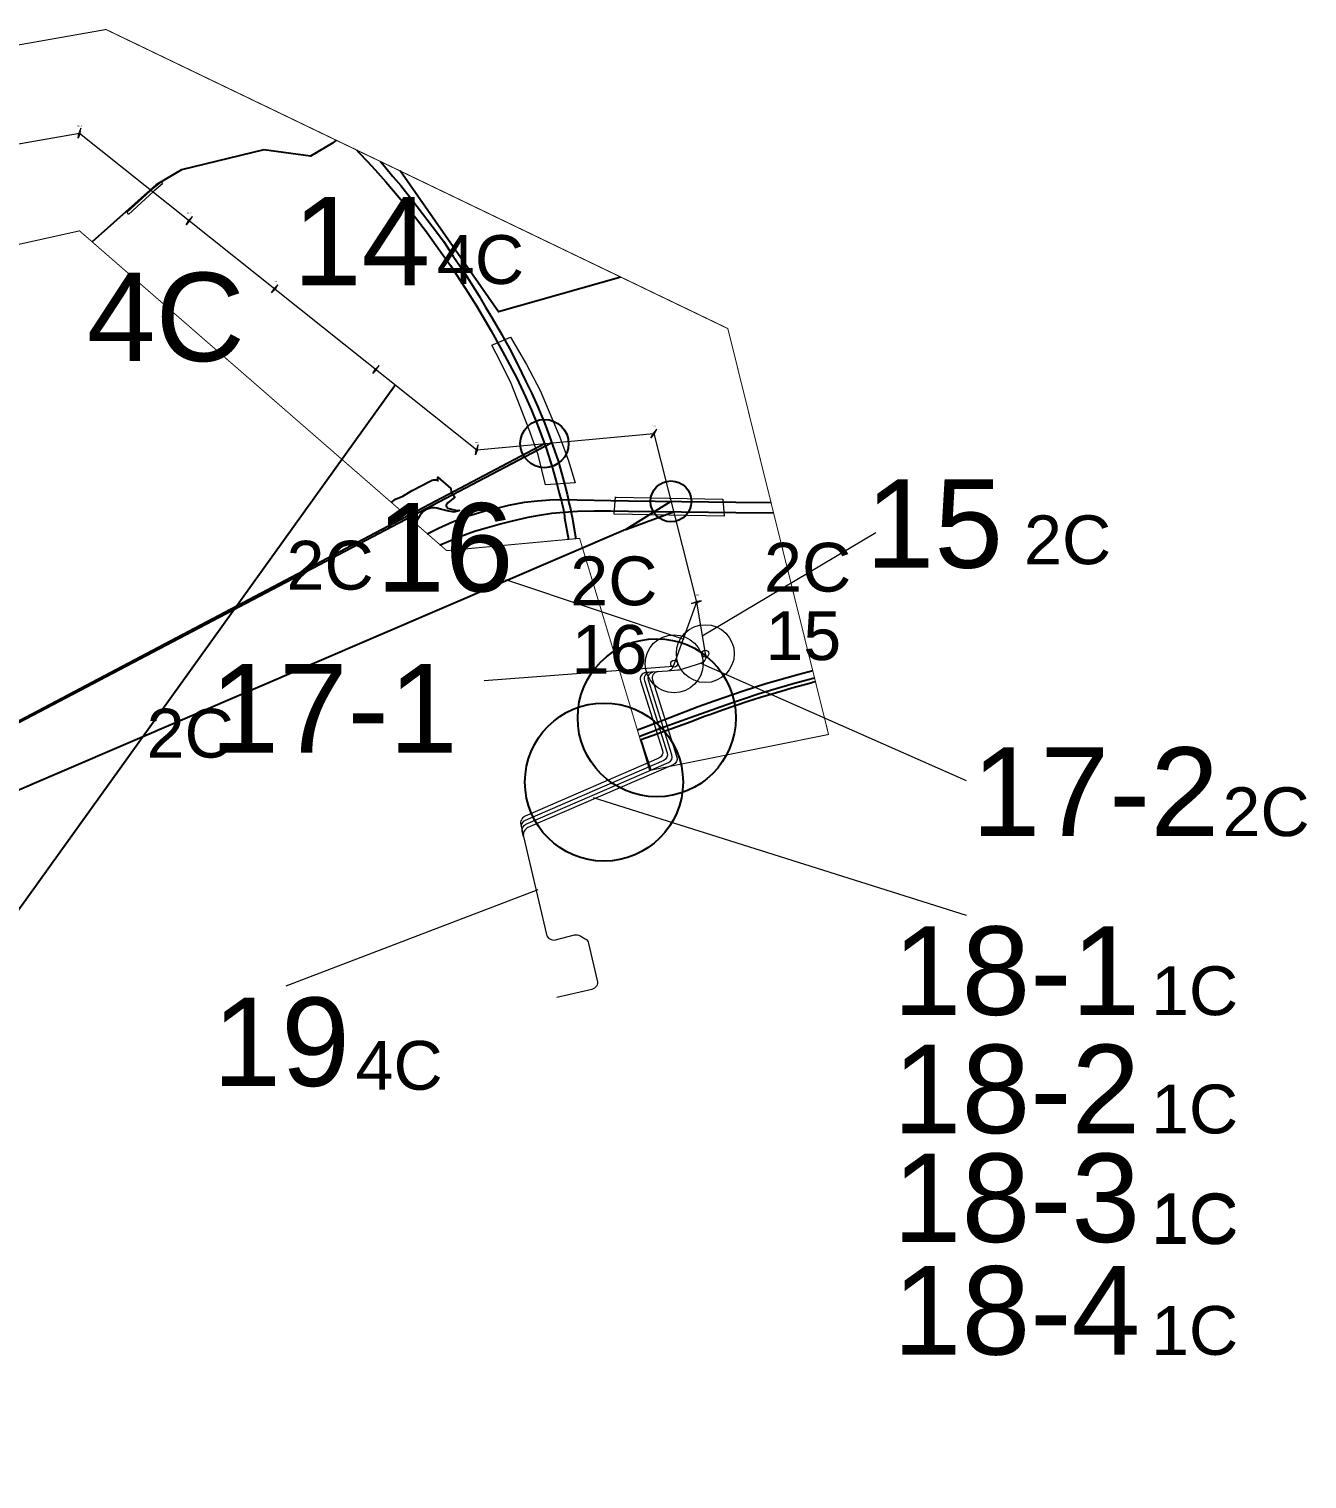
# Model space of a CAD drawing. Header units: metres. Extents: x -4 to 509425, y 7549 to 4732445.
# Drawn here: x 506806 to 509425, y 4726675 to 4729646 of the extents above; entities that cross this region are included whole.
import ezdxf

# ---------------------------------------------------------------- set-up
doc = ezdxf.new("R2010")
doc.units = ezdxf.units.M
doc.header["$LTSCALE"] = 0.01
doc.header["$MEASUREMENT"] = 0
doc.layers.get('0').update_dxf_attribs({"lineweight": 0})
for name, color, linetype in [('-- cruces', 6, 'Continuous'), ('--PHD', 6, 'Continuous'), ('camino santiago PV', 211, 'Continuous'), ('carreteras PV', 2, 'Continuous'), ('Cruces no definidos proyecto', 3, 'Continuous'), ('Lineas electricas PV', 30, 'Continuous')]:
    doc.layers.add(name, color=color, linetype=linetype)
for name, color, linetype, lineweight in [('---contorno', 7, 'Continuous', 0), ('-LINEAQ AUXILIAR', 252, 'Continuous', 0), ('Apoyos__ptw_', 7, 'Continuous', 0), ('Carretera__ptw_', 32, 'Continuous', 0), ('Denominación apoyos__ptw_', 7, 'Continuous', 0), ('LEAR TRAMOS AEREOS', 2, 'Continuous', 0), ('LEAR TRAMOS AEREOS TEXTO', 2, 'Continuous', 0), ('LEAR TRAMOS SUBTERRANEOS', 1, 'Continuous', 0), ('NUMERO CIRCUITOS', 6, 'Continuous', 0), ('VCRB TEXTOS', 7, 'Continuous', 0), ('VCRB TRAMOS AEREOS', 2, 'Continuous', 0), ('VCRB TRAMOS SUBTERRANEOS', 4, 'Continuous', 0)]:
    doc.layers.add(name, color=color, linetype=linetype, lineweight=lineweight)
doc.styles.add('SOLARIA 2', font='arial.ttf')
doc.styles.get("Standard").update_dxf_attribs({"font": 'arial.ttf'})

msp = doc.modelspace()

# ---------------------------------------------------------------- linework, layer by layer
at = {"layer": '-- cruces'}
for points in [[(507877.521, 4728797.88), (505342.027, 4727466.844), (506589.561, 4729376.159)], [(508029.329, 4728620.124), (505342.027, 4727466.844), (507862.389, 4728796.48)], [(508121.59, 4728678.058), (508029.329, 4728620.124), (508126.982, 4728656.802)]]:
    msp.add_lwpolyline(points, dxfattribs=at)
for centre, radius in [((507862.389, 4728796.48), 49.411), ((508121.59, 4728678.058), 41.833)]:
    msp.add_circle(centre, radius, dxfattribs=at)
at = {"layer": '---contorno', "color": 5}
msp.add_lwpolyline([(500101.359, 4726764.898, 2, 2, 0), (499848.686, 4727074.922, 2, 2, 0), (502059.711, 4728810.857, 2, 2, 0), (503063.168, 4728593.136, 2, 2, 0), (505034.679, 4729304.281, 2, 2, 0), (506964.132, 4729644.75, 2, 2, 0), (508238.114, 4729032.085, 2, 2, 0), (508444.483, 4728200.462, 2, 2, 0), (508077.759, 4728126.8, 2, 2, 0), (507934.475, 4728602.294, 2, 2, 0), (507662.185, 4728577.11, 2, 2, 0), (506909.919, 4729232.223, 2, 2, 0), (505556.242, 4728931.649, 2, 2, 0), (505134.924, 4728915.3, 2, 2, 0), (503358.148, 4728278.746, 2, 2, 0), (503794.64, 4727728.673, 2, 2, 0), (503511.071, 4726957.052, 2, 2, 0), (503119.453, 4727094.69, 2, 2, 0), (503327.838, 4727608.568, 2, 2, 0), (502937.758, 4728211.039, 2, 2, 0), (502180.624, 4728408.737, 2, 2, 0)], format="xyseb", dxfattribs=at)
at = {"layer": '--PHD'}
for centre in [(508092.399, 4728234.665), (507984.334, 4728102.926)]:
    msp.add_circle(centre, 161.933, dxfattribs=at)
at = {"layer": '-LINEAQ AUXILIAR'}
for points in [[(508185.792, 4728402.356), (508541.537, 4728614.281)], [(508185.792, 4728402.356), (508541.537, 4728614.281)], [(508148.59, 4728395.13), (507783.477, 4728517.647)], [(508148.59, 4728395.13), (507783.477, 4728517.647)], [(508126.294, 4728339.952), (507739.163, 4728310.672)], [(508126.294, 4728339.952), (507739.163, 4728310.672)], [(508180.471, 4728347.278), (508726.095, 4728106.211)], [(508180.471, 4728347.278), (508726.095, 4728106.211)], [(507962.174, 4728071.262), (508726.095, 4727830.195)], [(507962.174, 4728071.262), (508726.095, 4727830.195)], [(507849.087, 4727882.047), (507332.242, 4727684.574)], [(507849.087, 4727882.047), (507332.242, 4727684.574)]]:
    msp.add_lwpolyline(points, dxfattribs=at)
at = {"color": 5, "const_width": 2}
msp.add_lwpolyline([(502180.624, 4728408.737), (502937.758, 4728211.039), (503327.838, 4727608.568), (503119.453, 4727094.69), (503511.071, 4726957.052), (503794.64, 4727728.673), (503358.148, 4728278.746), (505134.924, 4728915.3), (505556.242, 4728931.649), (506909.919, 4729232.223), (507662.185, 4728577.11), (507934.475, 4728602.294), (508077.759, 4728126.8), (508444.483, 4728200.462), (508238.114, 4729032.085), (506964.132, 4729644.75), (505034.679, 4729304.281), (503063.168, 4728593.136), (502059.711, 4728810.857), (499848.686, 4727074.922), (500101.359, 4726764.898), (502180.624, 4728408.737)], close=True, dxfattribs=at)
at = {"layer": 'Apoyos__ptw_', "color": 2, "linetype": 'Continuous', "flags": 128}
for points in [[(506912.539, 4729442.494), (506909.197, 4729433.439), (506911.135, 4729432.945), (506908.703, 4729431.501), (506910.641, 4729431.007), (506907.299, 4729421.952), (506908.703, 4729431.501), (506909.197, 4729433.439), (506910.641, 4729431.007), (506911.135, 4729432.945)], [(507141.239, 4729261.465), (507134.475, 4729254.58), (507136.039, 4729253.334), (507133.228, 4729253.016), (507134.793, 4729251.77), (507128.028, 4729244.885), (507133.228, 4729253.016), (507134.475, 4729254.58), (507134.793, 4729251.77), (507136.039, 4729253.334)], [(507316.427, 4729121.879), (507309.663, 4729114.994), (507311.227, 4729113.748), (507308.417, 4729113.43), (507309.981, 4729112.184), (507303.216, 4729105.299), (507308.417, 4729113.43), (507309.663, 4729114.994), (507309.981, 4729112.184), (507311.227, 4729113.748)], [(507523.741, 4728956.696), (507516.976, 4728949.811), (507518.54, 4728948.565), (507515.73, 4728948.247), (507517.294, 4728947.001), (507510.53, 4728940.116), (507515.73, 4728948.247), (507516.976, 4728949.811), (507517.294, 4728947.001), (507518.54, 4728948.565)], [(508092.41, 4728825.847), (508086.054, 4728818.583), (508087.688, 4728817.429), (508084.9, 4728816.95), (508086.534, 4728815.796), (508080.178, 4728808.532), (508084.9, 4728816.95), (508086.054, 4728818.583), (508086.534, 4728815.796), (508087.688, 4728817.429)], [(507726.921, 4728793.827), (507723.215, 4728784.915), (507725.131, 4728784.342), (507722.643, 4728782.998), (507724.559, 4728782.426), (507720.853, 4728773.514), (507722.643, 4728782.998), (507723.215, 4728784.915), (507724.559, 4728782.426), (507725.131, 4728784.342)], [(508184.275, 4728474.068), (508174.723, 4728472.677), (508175.215, 4728470.738), (508172.785, 4728472.185), (508173.277, 4728470.247), (508163.725, 4728468.855), (508172.785, 4728472.185), (508174.723, 4728472.677), (508173.277, 4728470.247), (508175.215, 4728470.738)]]:
    msp.add_lwpolyline(points, close=True, dxfattribs=at)
at = {"layer": 'Apoyos__ptw_', "linetype": 'Continuous', "flags": 128}
for points in [[(506912.539, 4729442.494), (506909.197, 4729433.439), (506911.135, 4729432.945), (506908.703, 4729431.501), (506910.641, 4729431.007), (506907.299, 4729421.952), (506908.703, 4729431.501), (506909.197, 4729433.439), (506910.641, 4729431.007), (506911.135, 4729432.945)], [(507141.239, 4729261.465), (507134.475, 4729254.58), (507136.039, 4729253.334), (507133.228, 4729253.016), (507134.793, 4729251.77), (507128.028, 4729244.885), (507133.228, 4729253.016), (507134.475, 4729254.58), (507134.793, 4729251.77), (507136.039, 4729253.334)], [(507316.427, 4729121.879), (507309.663, 4729114.994), (507311.227, 4729113.748), (507308.417, 4729113.43), (507309.981, 4729112.184), (507303.216, 4729105.299), (507308.417, 4729113.43), (507309.663, 4729114.994), (507309.981, 4729112.184), (507311.227, 4729113.748)], [(507523.741, 4728956.696), (507516.976, 4728949.811), (507518.54, 4728948.565), (507515.73, 4728948.247), (507517.294, 4728947.001), (507510.53, 4728940.116), (507515.73, 4728948.247), (507516.976, 4728949.811), (507517.294, 4728947.001), (507518.54, 4728948.565)], [(508092.41, 4728825.847), (508086.054, 4728818.583), (508087.688, 4728817.429), (508084.9, 4728816.95), (508086.534, 4728815.796), (508080.178, 4728808.532), (508084.9, 4728816.95), (508086.054, 4728818.583), (508086.534, 4728815.796), (508087.688, 4728817.429)], [(507726.921, 4728793.827), (507723.215, 4728784.915), (507725.131, 4728784.342), (507722.643, 4728782.998), (507724.559, 4728782.426), (507720.853, 4728773.514), (507722.643, 4728782.998), (507723.215, 4728784.915), (507724.559, 4728782.426), (507725.131, 4728784.342)], [(508184.275, 4728474.068), (508174.723, 4728472.677), (508175.215, 4728470.738), (508172.785, 4728472.185), (508173.277, 4728470.247), (508163.725, 4728468.855), (508172.785, 4728472.185), (508174.723, 4728472.677), (508173.277, 4728470.247), (508175.215, 4728470.738)]]:
    msp.add_lwpolyline(points, close=True, dxfattribs=at)
at = {"layer": 'camino santiago PV'}
for points in [[(507435.605, 4729418.016), (507427.971, 4729412.001), (507382.993, 4729385.296), (507287.415, 4729397.946), (507118.747, 4729357.184), (507066.741, 4729326.262), (506935.472, 4729209.97)], [(508019.08, 4729137.42), (507768.117, 4729066.233), (507566.571, 4729355.034)]]:
    msp.add_lwpolyline(points, dxfattribs=at)
at = {"layer": 'Carretera__ptw_', "linetype": 'Continuous', "flags": 128}
for points in [[(507007.332, 4729270.493), (507062.708, 4729321.182), (507062.708, 4729321.182), (507077.371, 4729332.877), (507077.371, 4729332.877), (507077.371, 4729332.877), (507077.371, 4729332.877), (507077.371, 4729332.878), (507077.371, 4729332.878), (507077.371, 4729332.878), (507077.371, 4729332.878), (507077.371, 4729332.878), (507077.371, 4729332.878), (507077.371, 4729332.878), (507077.371, 4729332.878), (507077.371, 4729332.878), (507077.371, 4729332.878), (507077.371, 4729332.878), (507077.371, 4729332.878), (507077.372, 4729332.878), (507077.372, 4729332.878), (507077.372, 4729332.878), (507077.372, 4729332.878), (507077.372, 4729332.878), (507077.372, 4729332.878), (507077.372, 4729332.878), (507077.372, 4729332.877), (507077.372, 4729332.877), (507077.372, 4729332.877), (507077.372, 4729332.877), (507077.372, 4729332.877), (507077.372, 4729332.877), (507077.372, 4729332.877), (507077.372, 4729332.877), (507077.372, 4729332.877), (507077.372, 4729332.877), (507077.372, 4729332.877), (507079.641, 4729328.688), (507079.642, 4729328.688), (507079.642, 4729328.688), (507079.642, 4729328.688), (507079.642, 4729328.688), (507079.642, 4729328.687), (507079.642, 4729328.687), (507079.642, 4729328.687), (507079.642, 4729328.687), (507079.642, 4729328.687), (507079.642, 4729328.687), (507079.642, 4729328.687), (507079.642, 4729328.687), (507079.642, 4729328.687), (507079.642, 4729328.687), (507079.642, 4729328.687), (507079.642, 4729328.687), (507079.642, 4729328.687), (507079.642, 4729328.687), (507079.641, 4729328.687), (507079.641, 4729328.687), (507079.641, 4729328.687), (507079.641, 4729328.687), (507079.641, 4729328.687), (507079.641, 4729328.687), (507079.641, 4729328.687), (507079.641, 4729328.687), (507062.186, 4729313.5), (507009.993, 4729265.671), (507009.993, 4729265.671), (507009.993, 4729265.671), (507009.993, 4729265.671), (507009.993, 4729265.671), (507009.993, 4729265.671), (507009.993, 4729265.671), (507009.993, 4729265.671), (507009.993, 4729265.671), (507009.993, 4729265.671), (507009.993, 4729265.671), (507009.993, 4729265.671), (507009.992, 4729265.671), (507009.992, 4729265.671), (507009.992, 4729265.671), (507009.992, 4729265.671), (507009.992, 4729265.671), (507009.992, 4729265.671), (507009.992, 4729265.671), (507009.992, 4729265.671), (507009.992, 4729265.671), (507009.992, 4729265.671), (507009.992, 4729265.671), (507009.992, 4729265.671), (507009.992, 4729265.671), (507009.992, 4729265.671), (507009.992, 4729265.671), (507009.992, 4729265.671), (507009.992, 4729265.671), (507009.992, 4729265.671), (507009.992, 4729265.671), (507009.992, 4729265.672), (507009.992, 4729265.672), (507009.992, 4729265.672), (507009.991, 4729265.672), (507009.991, 4729265.672), (507007.332, 4729270.493)], [(507007.332, 4729270.493), (507062.708, 4729321.182), (507062.708, 4729321.182), (507077.371, 4729332.877), (507077.371, 4729332.877), (507077.371, 4729332.877), (507077.371, 4729332.877), (507077.371, 4729332.878), (507077.371, 4729332.878), (507077.371, 4729332.878), (507077.371, 4729332.878), (507077.371, 4729332.878), (507077.371, 4729332.878), (507077.371, 4729332.878), (507077.371, 4729332.878), (507077.371, 4729332.878), (507077.371, 4729332.878), (507077.371, 4729332.878), (507077.371, 4729332.878), (507077.372, 4729332.878), (507077.372, 4729332.878), (507077.372, 4729332.878), (507077.372, 4729332.878), (507077.372, 4729332.878), (507077.372, 4729332.878), (507077.372, 4729332.878), (507077.372, 4729332.877), (507077.372, 4729332.877), (507077.372, 4729332.877), (507077.372, 4729332.877), (507077.372, 4729332.877), (507077.372, 4729332.877), (507077.372, 4729332.877), (507077.372, 4729332.877), (507077.372, 4729332.877), (507077.372, 4729332.877), (507077.372, 4729332.877), (507079.641, 4729328.688), (507079.642, 4729328.688), (507079.642, 4729328.688), (507079.642, 4729328.688), (507079.642, 4729328.688), (507079.642, 4729328.687), (507079.642, 4729328.687), (507079.642, 4729328.687), (507079.642, 4729328.687), (507079.642, 4729328.687), (507079.642, 4729328.687), (507079.642, 4729328.687), (507079.642, 4729328.687), (507079.642, 4729328.687), (507079.642, 4729328.687), (507079.642, 4729328.687), (507079.642, 4729328.687), (507079.642, 4729328.687), (507079.642, 4729328.687), (507079.641, 4729328.687), (507079.641, 4729328.687), (507079.641, 4729328.687), (507079.641, 4729328.687), (507079.641, 4729328.687), (507079.641, 4729328.687), (507079.641, 4729328.687), (507079.641, 4729328.687), (507062.186, 4729313.5), (507009.993, 4729265.671), (507009.993, 4729265.671), (507009.993, 4729265.671), (507009.993, 4729265.671), (507009.993, 4729265.671), (507009.993, 4729265.671), (507009.993, 4729265.671), (507009.993, 4729265.671), (507009.993, 4729265.671), (507009.993, 4729265.671), (507009.993, 4729265.671), (507009.993, 4729265.671), (507009.992, 4729265.671), (507009.992, 4729265.671), (507009.992, 4729265.671), (507009.992, 4729265.671), (507009.992, 4729265.671), (507009.992, 4729265.671), (507009.992, 4729265.671), (507009.992, 4729265.671), (507009.992, 4729265.671), (507009.992, 4729265.671), (507009.992, 4729265.671), (507009.992, 4729265.671), (507009.992, 4729265.671), (507009.992, 4729265.671), (507009.992, 4729265.671), (507009.992, 4729265.671), (507009.992, 4729265.671), (507009.992, 4729265.671), (507009.992, 4729265.671), (507009.992, 4729265.672), (507009.992, 4729265.672), (507009.992, 4729265.672), (507009.991, 4729265.672), (507009.991, 4729265.672), (507007.332, 4729270.493)], [(507754.478, 4728998.164), (507754.827, 4728998.339), (507754.827, 4728998.339), (507792.706, 4729014.398), (507792.706, 4729014.398), (507792.706, 4729014.398), (507792.706, 4729014.398), (507792.706, 4729014.398), (507792.706, 4729014.398), (507792.706, 4729014.398), (507792.706, 4729014.398), (507792.706, 4729014.398), (507792.706, 4729014.398), (507792.706, 4729014.398), (507792.706, 4729014.398), (507792.706, 4729014.398), (507792.707, 4729014.398), (507792.707, 4729014.398), (507792.707, 4729014.398), (507792.707, 4729014.398), (507792.707, 4729014.398), (507792.707, 4729014.398), (507792.707, 4729014.398), (507792.707, 4729014.398), (507792.707, 4729014.398), (507792.707, 4729014.398), (507792.707, 4729014.398), (507792.707, 4729014.398), (507792.707, 4729014.398), (507792.707, 4729014.398), (507792.707, 4729014.398), (507825.873, 4728958.714), (507825.873, 4728958.714), (507853.628, 4728905.3), (507853.628, 4728905.3), (507853.628, 4728905.299), (507893.95, 4728809.642), (507893.95, 4728809.642), (507911.755, 4728761.115), (507911.755, 4728761.115), (507925.196, 4728715.73), (507925.196, 4728715.73), (507925.196, 4728715.73), (507925.196, 4728715.73), (507925.196, 4728715.73), (507925.196, 4728715.73), (507925.196, 4728715.73), (507925.196, 4728715.73), (507925.196, 4728715.73), (507925.196, 4728715.73), (507925.196, 4728715.73), (507925.196, 4728715.73), (507925.196, 4728715.73), (507925.196, 4728715.73), (507925.196, 4728715.73), (507925.196, 4728715.73), (507925.196, 4728715.73), (507925.196, 4728715.73), (507925.196, 4728715.73), (507925.196, 4728715.729), (507925.196, 4728715.729), (507925.196, 4728715.729), (507925.196, 4728715.729), (507925.196, 4728715.729), (507925.196, 4728715.729), (507925.196, 4728715.729), (507925.196, 4728715.729), (507925.195, 4728715.729), (507925.195, 4728715.729), (507925.195, 4728715.729), (507925.195, 4728715.729), (507925.195, 4728715.729), (507925.195, 4728715.729), (507925.195, 4728715.729), (507925.195, 4728715.729), (507864.798, 4728711.889), (507864.798, 4728711.889), (507864.798, 4728711.889), (507864.798, 4728711.889), (507864.798, 4728711.889), (507864.798, 4728711.889), (507864.798, 4728711.889), (507864.798, 4728711.889), (507864.798, 4728711.889), (507864.798, 4728711.889), (507864.798, 4728711.889), (507864.798, 4728711.889), (507864.798, 4728711.889), (507864.798, 4728711.889), (507864.798, 4728711.889), (507864.798, 4728711.889), (507864.798, 4728711.889), (507864.798, 4728711.889), (507864.798, 4728711.889), (507864.798, 4728711.889), (507864.797, 4728711.889), (507864.797, 4728711.889), (507864.797, 4728711.889), (507864.797, 4728711.889), (507864.797, 4728711.889), (507864.797, 4728711.89), (507864.797, 4728711.89), (507864.797, 4728711.89), (507849.436, 4728773.159), (507830.235, 4728826.399), (507812.779, 4728872.133), (507794.276, 4728919.263), (507772.631, 4728963.601), (507754.477, 4728998.163), (507754.477, 4728998.163), (507754.477, 4728998.163), (507754.477, 4728998.163), (507754.477, 4728998.163), (507754.477, 4728998.163), (507754.477, 4728998.163), (507754.477, 4728998.163), (507754.477, 4728998.163), (507754.477, 4728998.163), (507754.477, 4728998.163), (507754.477, 4728998.164), (507754.477, 4728998.164), (507754.477, 4728998.164), (507754.477, 4728998.164), (507754.477, 4728998.164), (507754.477, 4728998.164), (507754.477, 4728998.164), (507754.477, 4728998.164), (507754.477, 4728998.164), (507754.477, 4728998.164), (507754.477, 4728998.164), (507754.477, 4728998.164), (507754.477, 4728998.164), (507754.478, 4728998.164), (507754.478, 4728998.164), (507754.478, 4728998.164), (507754.478, 4728998.164), (507754.478, 4728998.164), (507754.478, 4728998.164), (507754.478, 4728998.164)], [(507754.478, 4728998.164), (507754.827, 4728998.339), (507754.827, 4728998.339), (507792.706, 4729014.398), (507792.706, 4729014.398), (507792.706, 4729014.398), (507792.706, 4729014.398), (507792.706, 4729014.398), (507792.706, 4729014.398), (507792.706, 4729014.398), (507792.706, 4729014.398), (507792.706, 4729014.398), (507792.706, 4729014.398), (507792.706, 4729014.398), (507792.706, 4729014.398), (507792.706, 4729014.398), (507792.707, 4729014.398), (507792.707, 4729014.398), (507792.707, 4729014.398), (507792.707, 4729014.398), (507792.707, 4729014.398), (507792.707, 4729014.398), (507792.707, 4729014.398), (507792.707, 4729014.398), (507792.707, 4729014.398), (507792.707, 4729014.398), (507792.707, 4729014.398), (507792.707, 4729014.398), (507792.707, 4729014.398), (507792.707, 4729014.398), (507792.707, 4729014.398), (507825.873, 4728958.714), (507825.873, 4728958.714), (507853.628, 4728905.3), (507853.628, 4728905.3), (507853.628, 4728905.299), (507893.95, 4728809.642), (507893.95, 4728809.642), (507911.755, 4728761.115), (507911.755, 4728761.115), (507925.196, 4728715.73), (507925.196, 4728715.73), (507925.196, 4728715.73), (507925.196, 4728715.73), (507925.196, 4728715.73), (507925.196, 4728715.73), (507925.196, 4728715.73), (507925.196, 4728715.73), (507925.196, 4728715.73), (507925.196, 4728715.73), (507925.196, 4728715.73), (507925.196, 4728715.73), (507925.196, 4728715.73), (507925.196, 4728715.73), (507925.196, 4728715.73), (507925.196, 4728715.73), (507925.196, 4728715.73), (507925.196, 4728715.73), (507925.196, 4728715.73), (507925.196, 4728715.729), (507925.196, 4728715.729), (507925.196, 4728715.729), (507925.196, 4728715.729), (507925.196, 4728715.729), (507925.196, 4728715.729), (507925.196, 4728715.729), (507925.196, 4728715.729), (507925.195, 4728715.729), (507925.195, 4728715.729), (507925.195, 4728715.729), (507925.195, 4728715.729), (507925.195, 4728715.729), (507925.195, 4728715.729), (507925.195, 4728715.729), (507925.195, 4728715.729), (507864.798, 4728711.889), (507864.798, 4728711.889), (507864.798, 4728711.889), (507864.798, 4728711.889), (507864.798, 4728711.889), (507864.798, 4728711.889), (507864.798, 4728711.889), (507864.798, 4728711.889), (507864.798, 4728711.889), (507864.798, 4728711.889), (507864.798, 4728711.889), (507864.798, 4728711.889), (507864.798, 4728711.889), (507864.798, 4728711.889), (507864.798, 4728711.889), (507864.798, 4728711.889), (507864.798, 4728711.889), (507864.798, 4728711.889), (507864.798, 4728711.889), (507864.798, 4728711.889), (507864.797, 4728711.889), (507864.797, 4728711.889), (507864.797, 4728711.889), (507864.797, 4728711.889), (507864.797, 4728711.889), (507864.797, 4728711.89), (507864.797, 4728711.89), (507864.797, 4728711.89), (507849.436, 4728773.159), (507830.235, 4728826.399), (507812.779, 4728872.133), (507794.276, 4728919.263), (507772.631, 4728963.601), (507754.477, 4728998.163), (507754.477, 4728998.163), (507754.477, 4728998.163), (507754.477, 4728998.163), (507754.477, 4728998.163), (507754.477, 4728998.163), (507754.477, 4728998.163), (507754.477, 4728998.163), (507754.477, 4728998.163), (507754.477, 4728998.163), (507754.477, 4728998.163), (507754.477, 4728998.164), (507754.477, 4728998.164), (507754.477, 4728998.164), (507754.477, 4728998.164), (507754.477, 4728998.164), (507754.477, 4728998.164), (507754.477, 4728998.164), (507754.477, 4728998.164), (507754.477, 4728998.164), (507754.477, 4728998.164), (507754.477, 4728998.164), (507754.477, 4728998.164), (507754.477, 4728998.164), (507754.478, 4728998.164), (507754.478, 4728998.164), (507754.478, 4728998.164), (507754.478, 4728998.164), (507754.478, 4728998.164), (507754.478, 4728998.164), (507754.478, 4728998.164)], [(508008.241, 4728686.928), (508228.182, 4728682.39), (508230.277, 4728647.478), (508005.099, 4728652.017), (508007.891, 4728687.626), (508008.241, 4728686.928)], [(508008.241, 4728686.928), (508228.182, 4728682.39), (508230.277, 4728647.478), (508005.099, 4728652.017), (508007.891, 4728687.626), (508008.241, 4728686.928)]]:
    msp.add_lwpolyline(points, dxfattribs=at)
at = {"layer": 'carreteras PV'}
for points in [[(507477.287, 4729397.971), (507482.695, 4729392.228), (507499.103, 4729374.71), (507515.465, 4729357.149), (507537.423, 4729332.397), (507564.916, 4729300.542), (507598.339, 4729259.413), (507620.427, 4729230.516), (507640.553, 4729202.556), (507669.903, 4729161.049), (507700.814, 4729113.893), (507722.936, 4729078.842), (507752.965, 4729027.258), (507776.465, 4728985.416), (507804.884, 4728931.923), (507824.352, 4728890.628), (507835.603, 4728864.746), (507848.889, 4728832.84), (507865.829, 4728787.218), (507878.98, 4728745.757), (507887.994, 4728714.151), (507892.783, 4728694.777), (507896.675, 4728680.493), (507896.887, 4728679.715), (507897.294, 4728678.22), (507898.208, 4728674.867), (507901.62, 4728660.667), (507902.282, 4728655.337), (507902.563, 4728653.072), (507903.336, 4728646.844), (507903.732, 4728644.62), (507911.699, 4728600.187)], [(507526.424, 4729374.341), (507534.699, 4729364.873), (507551.877, 4729343.835), (507568.275, 4729325.121), (507577.431, 4729313.187), (507586.062, 4729302.936), (507601.818, 4729282.362), (507632.125, 4729241.946), (507655.413, 4729211.141), (507675.633, 4729180.25), (507692.085, 4729156.72), (507703.662, 4729138.737), (507728.003, 4729100.144), (507741.935, 4729075.973), (507754.816, 4729055.064), (507771.951, 4729025.389), (507791.091, 4728990.927), (507808.734, 4728956.281), (507823.343, 4728924.672), (507836.408, 4728899.06), (507847.827, 4728873.054), (507862.232, 4728838.951), (507872.247, 4728813.172), (507890.203, 4728761.108), (507904.149, 4728710.925), (507908.962, 4728693.101), (507911.529, 4728680.684), (507911.999, 4728678.41), (507912.665, 4728675.19), (507915.838, 4728662.758), (507916.955, 4728656.51), (507917.22, 4728655.026), (507917.358, 4728654.255), (507918.861, 4728645.85), (507926.981, 4728601.601)], [(507622.366, 4728611.787), (507645.013, 4728623.184), (507674.122, 4728635.928), (507707.028, 4728648.167), (507736.317, 4728657.233), (507759.29, 4728663.088), (507789.199, 4728669.964), (507821.802, 4728676.165), (507848.216, 4728679.156), (507873.622, 4728681.17), (507898.998, 4728681.962), (507929.363, 4728681.367), (507964.377, 4728680.76), (507998.075, 4728680.047), (508034.691, 4728679.07), (508143.588, 4728677.802), (508254.579, 4728676.362), (508326.617, 4728675.436)], [(507648.38, 4728589.133), (507648.735, 4728589.301), (507687.434, 4728605.386), (507718.949, 4728616.802), (507745.414, 4728624.775), (507769.638, 4728631.171), (507796.859, 4728638.215), (507828.996, 4728645.366), (507852.328, 4728649.819), (507877.362, 4728653.624), (507902.205, 4728656.239), (507930.175, 4728657.986), (507964.444, 4728658.714), (507997.903, 4728658.471), (508034.501, 4728658.256), (508143.419, 4728656.543), (508254.404, 4728655.417), (508331.806, 4728654.523)], [(508052.787, 4728209.67), (508053.003, 4728209.754), (508075.054, 4728218.053), (508106.815, 4728230.695), (508177.08, 4728257.827), (508210.439, 4728269.74), (508269.226, 4728289.729), (508316.103, 4728305), (508381.422, 4728323.546), (508411.926, 4728331.657)], [(508056.711, 4728196.649), (508057.63, 4728197.011), (508107.949, 4728216.006), (508161.12, 4728235.481), (508247.913, 4728266.126), (508269.915, 4728273.567), (508302.559, 4728284.295), (508348.953, 4728298.077), (508371.771, 4728304.735), (508415.659, 4728316.616)]]:
    msp.add_lwpolyline(points, dxfattribs=at)
at = {"layer": 'Cruces no definidos proyecto'}
msp.add_lwpolyline([(507557.071, 4728916.586), (503751.99, 4723615.804)], dxfattribs=at)
at = {"layer": 'LEAR TRAMOS AEREOS'}
for points in [[(506062.243, 4729283.876), (506909.919, 4729432.223), (507723.887, 4728783.67), (508086.294, 4728817.189), (508174, 4728471.462)], [(508174, 4728471.462), (508128.003, 4728345.419)], [(508174, 4728471.462), (508191.983, 4728366.077)]]:
    msp.add_lwpolyline(points, dxfattribs=at)
at = {"layer": 'LEAR TRAMOS SUBTERRANEOS'}
for points in [[(508191.983, 4728366.077), (508192.77, 4728361.463, -0.37435693), (508183.883, 4728346.884), (508138.487, 4728332.494, -0.05894965), (508135.487, 4728331.919), (508114.346, 4728330.406)], [(508128.003, 4728345.419), (508125.63, 4728338.916, -0.29553752), (508114.346, 4728330.406)], [(508114.346, 4728330.406), (508070.32, 4728327.255, 0.48540135), (508058.861, 4728310.344), (508104.249, 4728167.798, -0.38524559), (508097.022, 4728151.922), (507823.093, 4728033.461, 0.3631508), (507813.868, 4728015.117), (507819.45, 4727991.378)], [(508078.571, 4728327.845, 0.48492925), (508067.106, 4728310.953), (508113.901, 4728163.208, -0.3848068), (508106.668, 4728147.351), (507822.655, 4728024.53, 0.36321597), (507815.16, 4728009.622), (507819.45, 4727991.378)], [(507819.45, 4727991.378), (507817.026, 4728001.687, -0.36321597), (507824.521, 4728016.595), (508116.457, 4728142.842, 0.38478148), (508123.69, 4728158.698), (508075.296, 4728311.541, -0.43383536), (508084.598, 4728328.092)], [(508094.921, 4728329.016, 0.48492925), (508083.455, 4728312.124), (508133.489, 4728154.153, -0.3849019), (508126.252, 4728138.294), (507828.675, 4728009.724, 0.36324455), (507819.445, 4727991.377)], [(507819.45, 4727991.378), (507866.588, 4727790.929, 0.42012073), (507884.917, 4727779.834), (507924.24, 4727789.92, -0.1991843), (507935.619, 4727788.292), (507946.02, 4727782.123, -0.20471692), (507952.981, 4727772.608), (507970.66, 4727696.322, -0.41421356), (507959.434, 4727678.323), (507887.696, 4727661.697)]]:
    msp.add_lwpolyline(points, format="xyb", dxfattribs=at)
at = {"layer": 'Lineas electricas PV'}
for points in [[(507548.544, 4728676.075), (507557.276, 4728682.561), (507572.093, 4728688.646), (507591.407, 4728700.288), (507629.772, 4728720.132), (507632.211, 4728721.249), (507634.787, 4728721.995), (507637.445, 4728722.354), (507638.899, 4728722.43), (507640.345, 4728722.27), (507641.747, 4728721.878), (507643.067, 4728721.266), (507644.271, 4728720.449), (507643.636, 4728727.434), (507670.783, 4728704.733), (507670.941, 4728697.748), (507678.879, 4728686.635), (507664.75, 4728675.364), (507663.8, 4728674.81), (507662.959, 4728674.102), (507662.25, 4728673.261), (507661.695, 4728672.311), (507661.31, 4728671.281), (507661.106, 4728670.201), (507661.089, 4728669.101), (507661.259, 4728668.015), (507661.612, 4728666.973), (507662.138, 4728666.007), (507662.82, 4728665.144), (507663.639, 4728664.411), (507671.689, 4728662.05), (507679.896, 4728660.308), (507688.211, 4728659.194), (507677.364, 4728655.882)], [(507677.364, 4728655.882), (507663.38, 4728658.61), (507649.563, 4728662.082), (507641.731, 4728664.199), (507636.847, 4728664.786), (507631.929, 4728664.638), (507627.089, 4728663.757), (507622.435, 4728662.163), (507618.071, 4728659.892), (507614.095, 4728656.994), (507610.596, 4728653.536), (507607.653, 4728649.594), (507597.758, 4728633.216)], [(508080.35, 4728127.321), (508060.12, 4728189.96), (508092.43, 4728201.62), (508162.85, 4728227.31), (508188.5, 4728237.02), (508198.53, 4728240.71), (508201.37, 4728241.76), (508227.19, 4728251.01), (508253.12, 4728259.94), (508279.16, 4728268.57), (508292.22, 4728272.76), (508305.31, 4728276.88), (508330.83, 4728284.69), (508356.44, 4728292.26), (508369.27, 4728295.94), (508382.12, 4728299.55), (508407.88, 4728306.57), (508411.35, 4728307.48), (508417.52, 4728309.114)]]:
    msp.add_lwpolyline(points, dxfattribs=at)
at = {"layer": 'VCRB TEXTOS'}
for centre, radius in [((508191.983, 4728366.077), 59.301), ((508128.003, 4728345.419), 59.301), ((508191.983, 4728366.077), 7), ((508128.003, 4728345.419), 7)]:
    msp.add_circle(centre, radius, dxfattribs=at)

# ---------------------------------------------------------------- texts
at = {"layer": 'Denominación apoyos__ptw_', "color": 2, "linetype": 'Continuous', "char_height": 2.5, "attachment_point": 8, "line_spacing_factor": 0.5}
for s, insert in [('T14-4', (506909.919, 4729445.823)), ('T14-5', (507134.634, 4729266.775)), ('T14-6', (507309.822, 4729127.189)), ('T14-7', (507517.135, 4728962.006)), ('T14-9', (508086.294, 4728830.789)), ('T14-8', (507723.887, 4728797.27)), ('T14-10', (508174, 4728485.062))]:
    msp.add_mtext(s, dxfattribs=dict(at, insert=insert))
at = {"layer": 'Denominación apoyos__ptw_', "linetype": 'Continuous', "char_height": 2.5, "attachment_point": 8, "line_spacing_factor": 0.5}
for s, insert in [('T14-4', (506909.919, 4729445.823)), ('T14-5', (507134.634, 4729266.775)), ('T14-6', (507309.822, 4729127.189)), ('T14-7', (507517.135, 4728962.006)), ('T14-9', (508086.294, 4728830.789)), ('T14-8', (507723.887, 4728797.27)), ('T14-10', (508174, 4728485.062))]:
    msp.add_mtext(s, dxfattribs=dict(at, insert=insert))
at = {"layer": 'LEAR TRAMOS AEREOS TEXTO', "style": 'SOLARIA 2'}
for s, p in [('14', (507347.04, 4729120.45)), ('15', (508520.319, 4728541.947)), ('16', (507517.46, 4728493.253)), ('17-1', (507177.551, 4728163.39)), ('17-2', (508737.671, 4727992.847)), ('18-1', (508576.027, 4727625.927)), ('19', (507182.173, 4727480.306)), ('18-2', (508576.027, 4727383.709)), ('18-3', (508576.027, 4727160.716)), ('18-4', (508576.027, 4726930.033))]:
    msp.add_text(s, height=181.2814, dxfattribs=at).set_placement(p)
at = {"layer": 'NUMERO CIRCUITOS', "style": 'SOLARIA 2'}
for s, p in [('4C', (507642.033, 4729123.451)), ('4C', (507642.033, 4729123.451)), ('2C', (508844.908, 4728549.357)), ('2C', (508844.908, 4728549.357)), ('2C', (507334.049, 4728497.282)), ('2C', (507334.049, 4728497.282)), ('2C', (507047.344, 4728153.12)), ('2C', (507047.344, 4728153.12)), ('2C', (509251.425, 4727992.223)), ('2C', (509251.425, 4727992.223)), ('1C', (509105.064, 4727625.457)), ('1C', (509105.064, 4727625.457)), ('4C', (507475.427, 4727472.672)), ('4C', (507475.427, 4727472.672)), ('1C', (509105.064, 4727383.24)), ('1C', (509105.064, 4727383.24)), ('1C', (509105.064, 4727160.246)), ('1C', (509105.064, 4727160.246)), ('1C', (509105.064, 4727156.402)), ('1C', (509105.064, 4727156.402)), ('1C', (509105.064, 4726929.563)), ('1C', (509105.064, 4726929.563))]:
    msp.add_text(s, height=100, dxfattribs=at).set_placement(p)
at = {"layer": 'VCRB TEXTOS', "color": 143, "true_color": 0x7aafdf, "style": 'SOLARIA 2'}
for s, height, p in [('14', 181.2814, (507347.04, 4729120.45)), ('16', 100, (507918.049, 4728324.923)), ('15', 100, (508315.02, 4728352.925))]:
    msp.add_text(s, height=height, dxfattribs=at).set_placement(p)
at = {"layer": 'VCRB TEXTOS', "color": 1, "style": 'SOLARIA 2'}
msp.add_text('4C', height=181.2814, dxfattribs=at).set_placement((506924.783, 4728965.335))
at = {"layer": 'VCRB TEXTOS', "style": 'SOLARIA 2'}
for p in [(508312.314, 4728493.154), (507915.344, 4728465.153)]:
    msp.add_text('2C', height=100, dxfattribs=at).set_placement(p)
at = {"layer": 'VCRB TRAMOS AEREOS', "style": 'SOLARIA 2'}
for s, p in [('14', (507347.04, 4729120.45)), ('15', (508520.319, 4728541.947)), ('16', (507517.46, 4728493.253))]:
    msp.add_text(s, height=181.2814, dxfattribs=at).set_placement(p)
at = {"layer": 'VCRB TRAMOS SUBTERRANEOS', "style": 'SOLARIA 2'}
for s, p in [('17-1', (507177.551, 4728163.39)), ('17-2', (508737.671, 4727992.847)), ('18-1', (508576.027, 4727625.927)), ('19', (507182.173, 4727480.306)), ('18-2', (508576.027, 4727383.709)), ('18-3', (508576.027, 4727160.716)), ('18-4', (508576.027, 4726930.033))]:
    msp.add_text(s, height=181.2814, dxfattribs=at).set_placement(p)

doc.saveas('drawing.dxf')
